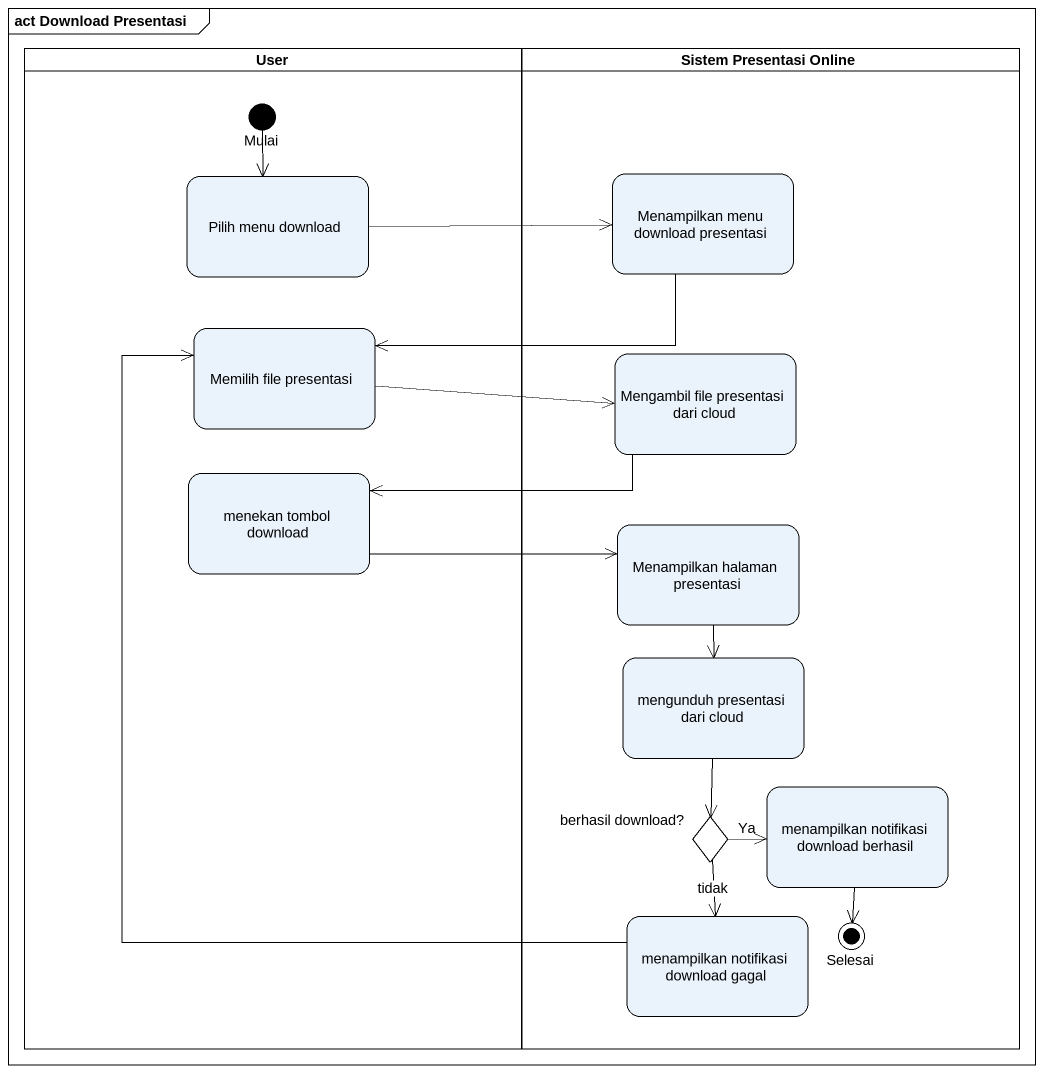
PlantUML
@startuml
mainframe act Download Presentasi
hide empty description
state User <<partition>> {
  state Mulai <<start>>
  state "Pilih menu download" as Pilih_menu_download
  state "Memilih file presentasi" as Memilih_file_presentasi
  state "menekan tombol download" as menekan_tombol_download
}
state "Sistem Presentasi Online" as Sistem_Presentasi_Online <<partition>> {
  state "Menampilkan menu download presentasi" as Menampilkan_menu_download
  state "Mengambil file presentasi dari cloud" as Mengambil_file_presentasi
  state "Menampilkan halaman presentasi" as Menampilkan_halaman
  state "mengunduh presentasi dari cloud" as mengunduh_presentasi_dari
  state "berhasil download?" as berhasil_download <<choice>>
  state "menampilkan notifikasi download berhasil" as menampilkan_notifikasi
  state "menampilkan notifikasi download gagal" as menampilkan_notifikasi_2
  state Selesai <<end>>
}
Mulai --> Pilih_menu_download
Pilih_menu_download -right-> Menampilkan_menu_download
Menampilkan_menu_download -left-> Memilih_file_presentasi
Memilih_file_presentasi -right-> Mengambil_file_presentasi
Mengambil_file_presentasi -left-> menekan_tombol_download
menekan_tombol_download -right-> Menampilkan_halaman
Menampilkan_halaman --> mengunduh_presentasi_dari
mengunduh_presentasi_dari --> berhasil_download
berhasil_download -right-> menampilkan_notifikasi : Ya
berhasil_download --> menampilkan_notifikasi_2 : tidak
menampilkan_notifikasi --> Selesai
menampilkan_notifikasi_2 -up-> Memilih_file_presentasi
@enduml
